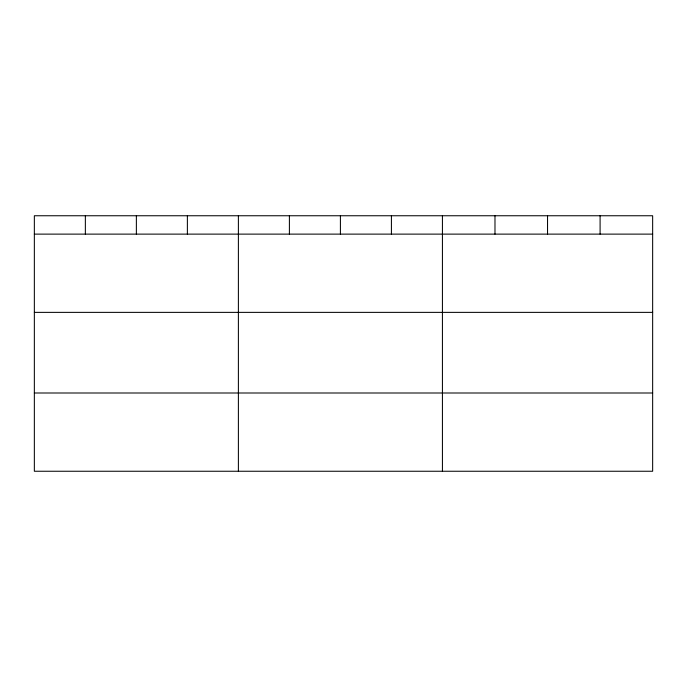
<?xml version="1.0" encoding="UTF-8"?>
<svg xmlns="http://www.w3.org/2000/svg" width="687" height="687" viewBox="0 0 687 687"><rect width="100%" height="100%" fill="white"/><g stroke="black" fill="none" stroke-linecap="round" stroke-linejoin="round"><path stroke-width="1.03" d="M652.65 312.37L652.65 215.752L34.35 215.752L34.35 471.248L652.65 471.248L652.65 312.37L34.35 312.37M34.35 234.121L652.65 234.121M34.35 392.998L652.65 392.998M600.094 215.752L600.094 234.121M547.539 215.752L547.539 234.121M494.983 215.752L494.983 234.121M442.428 215.752L442.428 471.248M391.418 215.752L391.418 234.121M340.409 215.752L340.409 234.121M289.399 215.752L289.399 234.121M238.389 215.752L238.389 471.248M187.379 215.752L187.379 234.121M136.37 215.752L136.37 234.121M85.36 215.752L85.36 234.121"/></g></svg>
